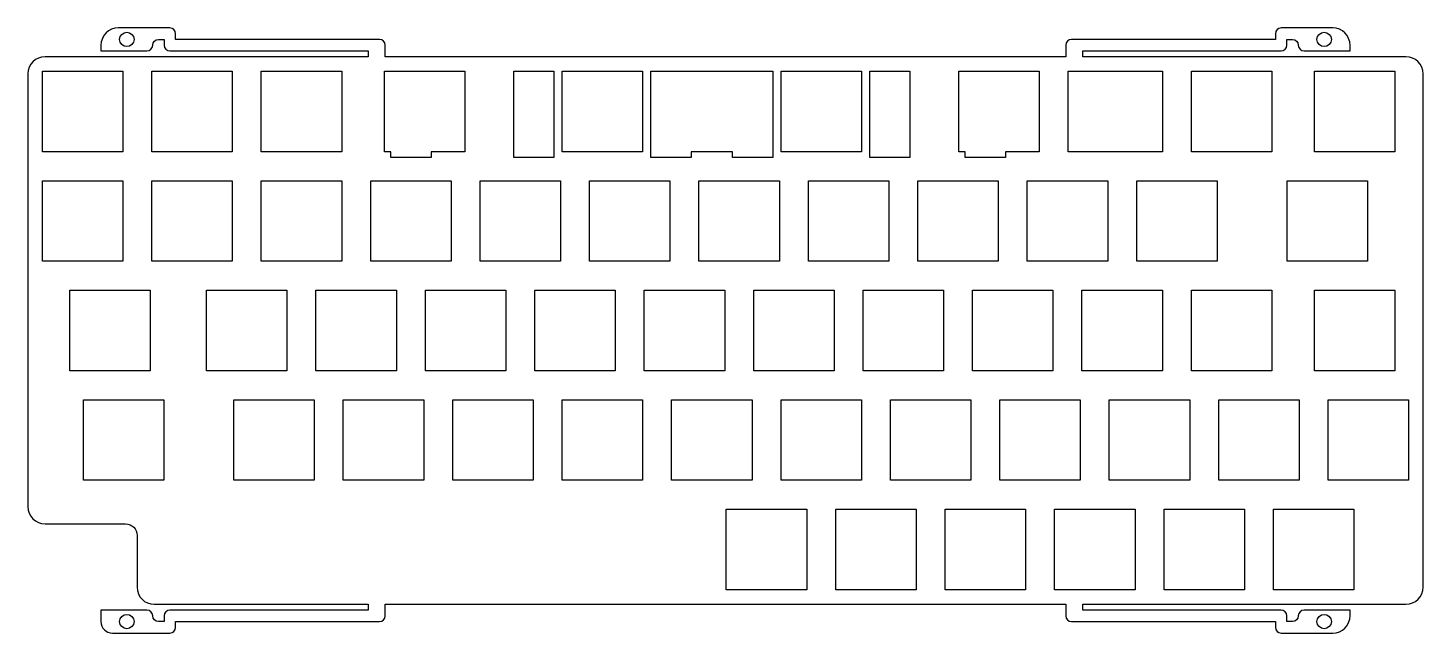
# Model space of a CAD drawing. Header units: millimetres. Extents: x -233 to 10, y -34 to 72.
import ezdxf

# ---------------------------------------------------------------- set-up
doc = ezdxf.new("R2010")
doc.units = ezdxf.units.MM
doc.layers.get('0').update_dxf_attribs({"linetype": 'CONTINUOUS'})

msp = doc.modelspace()

# ---------------------------------------------------------------- linework, layer by layer
msp.add_lwpolyline([(-12.19675, 68.675, 0.414213562), (-11.19675, 67.675), (-3.19675, 67.675), (-3.19675, 68.675, 0.414213562), (-6.19675, 71.675), (-15.19675, 71.675, 0.414213562), (-16.19675, 70.675), (-16.19675, 69.675), (-51.69675, 69.675, 0.414213562), (-52.69675, 68.675), (-52.69675, 66.675), (-171.14075, 66.675), (-171.14075, 68.675, 0.414213562), (-172.14075, 69.675), (-207.64075, 69.675), (-207.64075, 70.675, 0.414213562), (-208.64075, 71.675), (-217.64075, 71.675, 0.414213562), (-220.64075, 68.675), (-220.64075, 67.675), (-212.64075, 67.675, 0.414213562), (-211.64075, 68.675, -0.414213562), (-210.64075, 69.675), (-209.64075, 69.675), (-209.64075, 68.675, 0.414213562), (-208.64075, 67.675), (-174.14075, 67.675), (-174.14075, 66.675), (-230.3625, 66.675, 0.414213562), (-233.3625, 63.675), (-233.3625, -11.575, 0.414213562), (-230.3625, -14.575), (-216.3625, -14.575, -0.414213562), (-214.3625, -16.575), (-214.3625, -25.575, 0.414213562), (-211.3625, -28.575), (-174.14075, -28.575), (-174.14075, -29.575), (-208.64075, -29.575, 0.414213562), (-209.64075, -30.575), (-209.64075, -31.575), (-210.64075, -31.575, -0.414213562), (-211.64075, -30.575, 0.414213562), (-212.64075, -29.575), (-220.64075, -29.575), (-220.64075, -31.575, 0.414213562), (-218.64075, -33.575), (-208.64075, -33.575, 0.414213562), (-207.64075, -32.575), (-207.64075, -31.575), (-172.14075, -31.575, 0.414213562), (-171.14075, -30.575), (-171.14075, -28.575), (-52.69675, -28.575), (-52.69675, -30.575, 0.414213562), (-51.69675, -31.575), (-16.19675, -31.575), (-16.19675, -32.575, 0.414213562), (-15.19675, -33.575), (-6.19675, -33.575, 0.414213562), (-3.19675, -30.575), (-3.19675, -29.575), (-11.19675, -29.575, 0.414213562), (-12.19675, -30.575, -0.414213562), (-13.19675, -31.575), (-14.19675, -31.575), (-14.19675, -30.575, 0.414213562), (-15.19675, -29.575), (-49.69675, -29.575), (-49.69675, -28.575), (6.525, -28.575, 0.414213562), (9.525, -25.575), (9.525, 63.675, 0.414213562), (6.525, 66.675), (-49.69675, 66.675), (-49.69675, 67.675), (-15.19675, 67.675, 0.414213562), (-14.19675, 68.675), (-14.19675, 69.675), (-13.19675, 69.675, -0.414213562)], format="xyb", close=True)
for points in [[(-230.8375, 64.15), (-216.8375, 64.15), (-216.8375, 50.15), (-230.8375, 50.15)], [(-197.7875, 50.15), (-211.7875, 50.15), (-211.7875, 64.15), (-197.7875, 64.15)], [(-192.7375, 64.15), (-178.7375, 64.15), (-178.7375, 50.15), (-192.7375, 50.15)], [(-170.18125, 50.15), (-171.30625, 50.15), (-171.30625, 64.15), (-157.30625, 64.15), (-157.30625, 50.15), (-163.18125, 50.15), (-163.18125, 49.15), (-170.18125, 49.15)], [(-141.788, 49.15), (-148.788, 49.15), (-148.788, 64.15), (-141.788, 64.15)], [(-126.35, 64.15), (-126.35, 50.15), (-140.35, 50.15), (-140.35, 64.15)], [(-103.688, 64.15), (-103.688, 49.15), (-110.688, 49.15), (-110.688, 50.15), (-117.912, 50.15), (-117.912, 49.15), (-124.912, 49.15), (-124.912, 64.15)], [(-88.25, 50.15), (-102.25, 50.15), (-102.25, 64.15), (-88.25, 64.15)], [(-79.812, 49.15), (-86.812, 49.15), (-86.812, 64.15), (-79.812, 64.15)], [(-71.29375, 50.15), (-71.29375, 64.15), (-57.29375, 64.15), (-57.29375, 50.15), (-63.18125, 50.15), (-63.18125, 49.15), (-70.18125, 49.15), (-70.18125, 50.15)], [(-35.8625, 64.15), (-35.8625, 50.15), (-52.24375, 50.15), (-52.24375, 64.15)], [(-16.8125, 64.15), (-16.8125, 50.15), (-30.8125, 50.15), (-30.8125, 64.15)], [(-9.38125, 64.15), (4.61875, 64.15), (4.61875, 50.15), (-9.38125, 50.15)], [(-230.8375, 45.1), (-216.8375, 45.1), (-216.8375, 31.1), (-230.8375, 31.1)], [(-197.7875, 45.1), (-197.7875, 31.1), (-211.7875, 31.1), (-211.7875, 45.1)], [(-178.7375, 31.1), (-192.7375, 31.1), (-192.7375, 45.1), (-178.7375, 45.1)], [(-173.6875, 45.1), (-159.6875, 45.1), (-159.6875, 31.1), (-173.6875, 31.1)], [(-154.6375, 45.1), (-140.6375, 45.1), (-140.6375, 31.1), (-154.6375, 31.1)], [(-121.5875, 31.1), (-135.5875, 31.1), (-135.5875, 45.1), (-121.5875, 45.1)], [(-116.5375, 45.1), (-102.5375, 45.1), (-102.5375, 31.1), (-116.5375, 31.1)], [(-97.4875, 45.1), (-83.4875, 45.1), (-83.4875, 31.1), (-97.4875, 31.1)], [(-64.4375, 31.1), (-78.4375, 31.1), (-78.4375, 45.1), (-64.4375, 45.1)], [(-45.3875, 31.1), (-59.3875, 31.1), (-59.3875, 45.1), (-45.3875, 45.1)], [(-26.3375, 31.1), (-40.3375, 31.1), (-40.3375, 45.1), (-26.3375, 45.1)], [(-0.14375, 45.1), (-0.14375, 31.1), (-14.14375, 31.1), (-14.14375, 45.1)], [(-226.075, 26.05), (-212.075, 26.05), (-212.075, 12.05), (-226.075, 12.05)], [(-202.2625, 26.05), (-188.2625, 26.05), (-188.2625, 12.05), (-202.2625, 12.05)], [(-169.2125, 12.05), (-183.2125, 12.05), (-183.2125, 26.05), (-169.2125, 26.05)], [(-164.1625, 26.05), (-150.1625, 26.05), (-150.1625, 12.05), (-164.1625, 12.05)], [(-131.1125, 12.05), (-145.1125, 12.05), (-145.1125, 26.05), (-131.1125, 26.05)], [(-112.0625, 12.05), (-126.0625, 12.05), (-126.0625, 26.05), (-112.0625, 26.05)], [(-93.0125, 26.05), (-93.0125, 12.05), (-107.0125, 12.05), (-107.0125, 26.05)], [(-87.9625, 12.05), (-87.9625, 26.05), (-73.9625, 26.05), (-73.9625, 12.05)], [(-68.9125, 26.05), (-54.9125, 26.05), (-54.9125, 12.05), (-68.9125, 12.05)], [(-49.8625, 26.05), (-35.8625, 26.05), (-35.8625, 12.05), (-49.8625, 12.05)], [(-16.8125, 12.05), (-30.8125, 12.05), (-30.8125, 26.05), (-16.8125, 26.05)], [(-9.38125, 12.05), (-9.38125, 26.05), (4.61875, 26.05), (4.61875, 12.05)], [(-209.69375, 7), (-209.69375, -7), (-223.69375, -7), (-223.69375, 7)], [(-197.5, 7), (-183.5, 7), (-183.5, -7), (-197.5, -7)], [(-178.45, 7), (-164.45, 7), (-164.45, -7), (-178.45, -7)], [(-159.4, 7), (-145.4, 7), (-145.4, -7), (-159.4, -7)], [(-126.35, -7), (-140.35, -7), (-140.35, 7), (-126.35, 7)], [(-107.3, -7), (-121.3, -7), (-121.3, 7), (-107.3, 7)], [(-88.25, 7), (-88.25, -7), (-102.25, -7), (-102.25, 7)], [(-69.2, -7), (-83.2, -7), (-83.2, 7), (-69.2, 7)], [(-64.15, -7), (-64.15, 7), (-50.15, 7), (-50.15, -7)], [(-31.1, -7), (-45.1, -7), (-45.1, 7), (-31.1, 7)], [(-26.05, -7), (-26.05, 7), (-12.05, 7), (-12.05, -7)], [(7, -7), (-7, -7), (-7, 7), (7, 7)], [(-111.775, -26.05), (-111.775, -12.05), (-97.775, -12.05), (-97.775, -26.05)], [(-78.725, -26.05), (-92.725, -26.05), (-92.725, -12.05), (-78.725, -12.05)], [(-73.675, -26.05), (-73.675, -12.05), (-59.675, -12.05), (-59.675, -26.05)], [(-40.625, -26.05), (-54.625, -26.05), (-54.625, -12.05), (-40.625, -12.05)], [(-21.575, -12.05), (-21.575, -26.05), (-35.575, -26.05), (-35.575, -12.05)], [(-16.525, -12.05), (-2.525, -12.05), (-2.525, -26.05), (-16.525, -26.05)]]:
    msp.add_lwpolyline(points, close=True)
for centre in [(-216.14075, 69.675), (-7.69675, 69.675), (-216.14075, -31.575), (-7.69675, -31.575)]:
    msp.add_circle(centre, 1.25)

doc.saveas('drawing.dxf')
